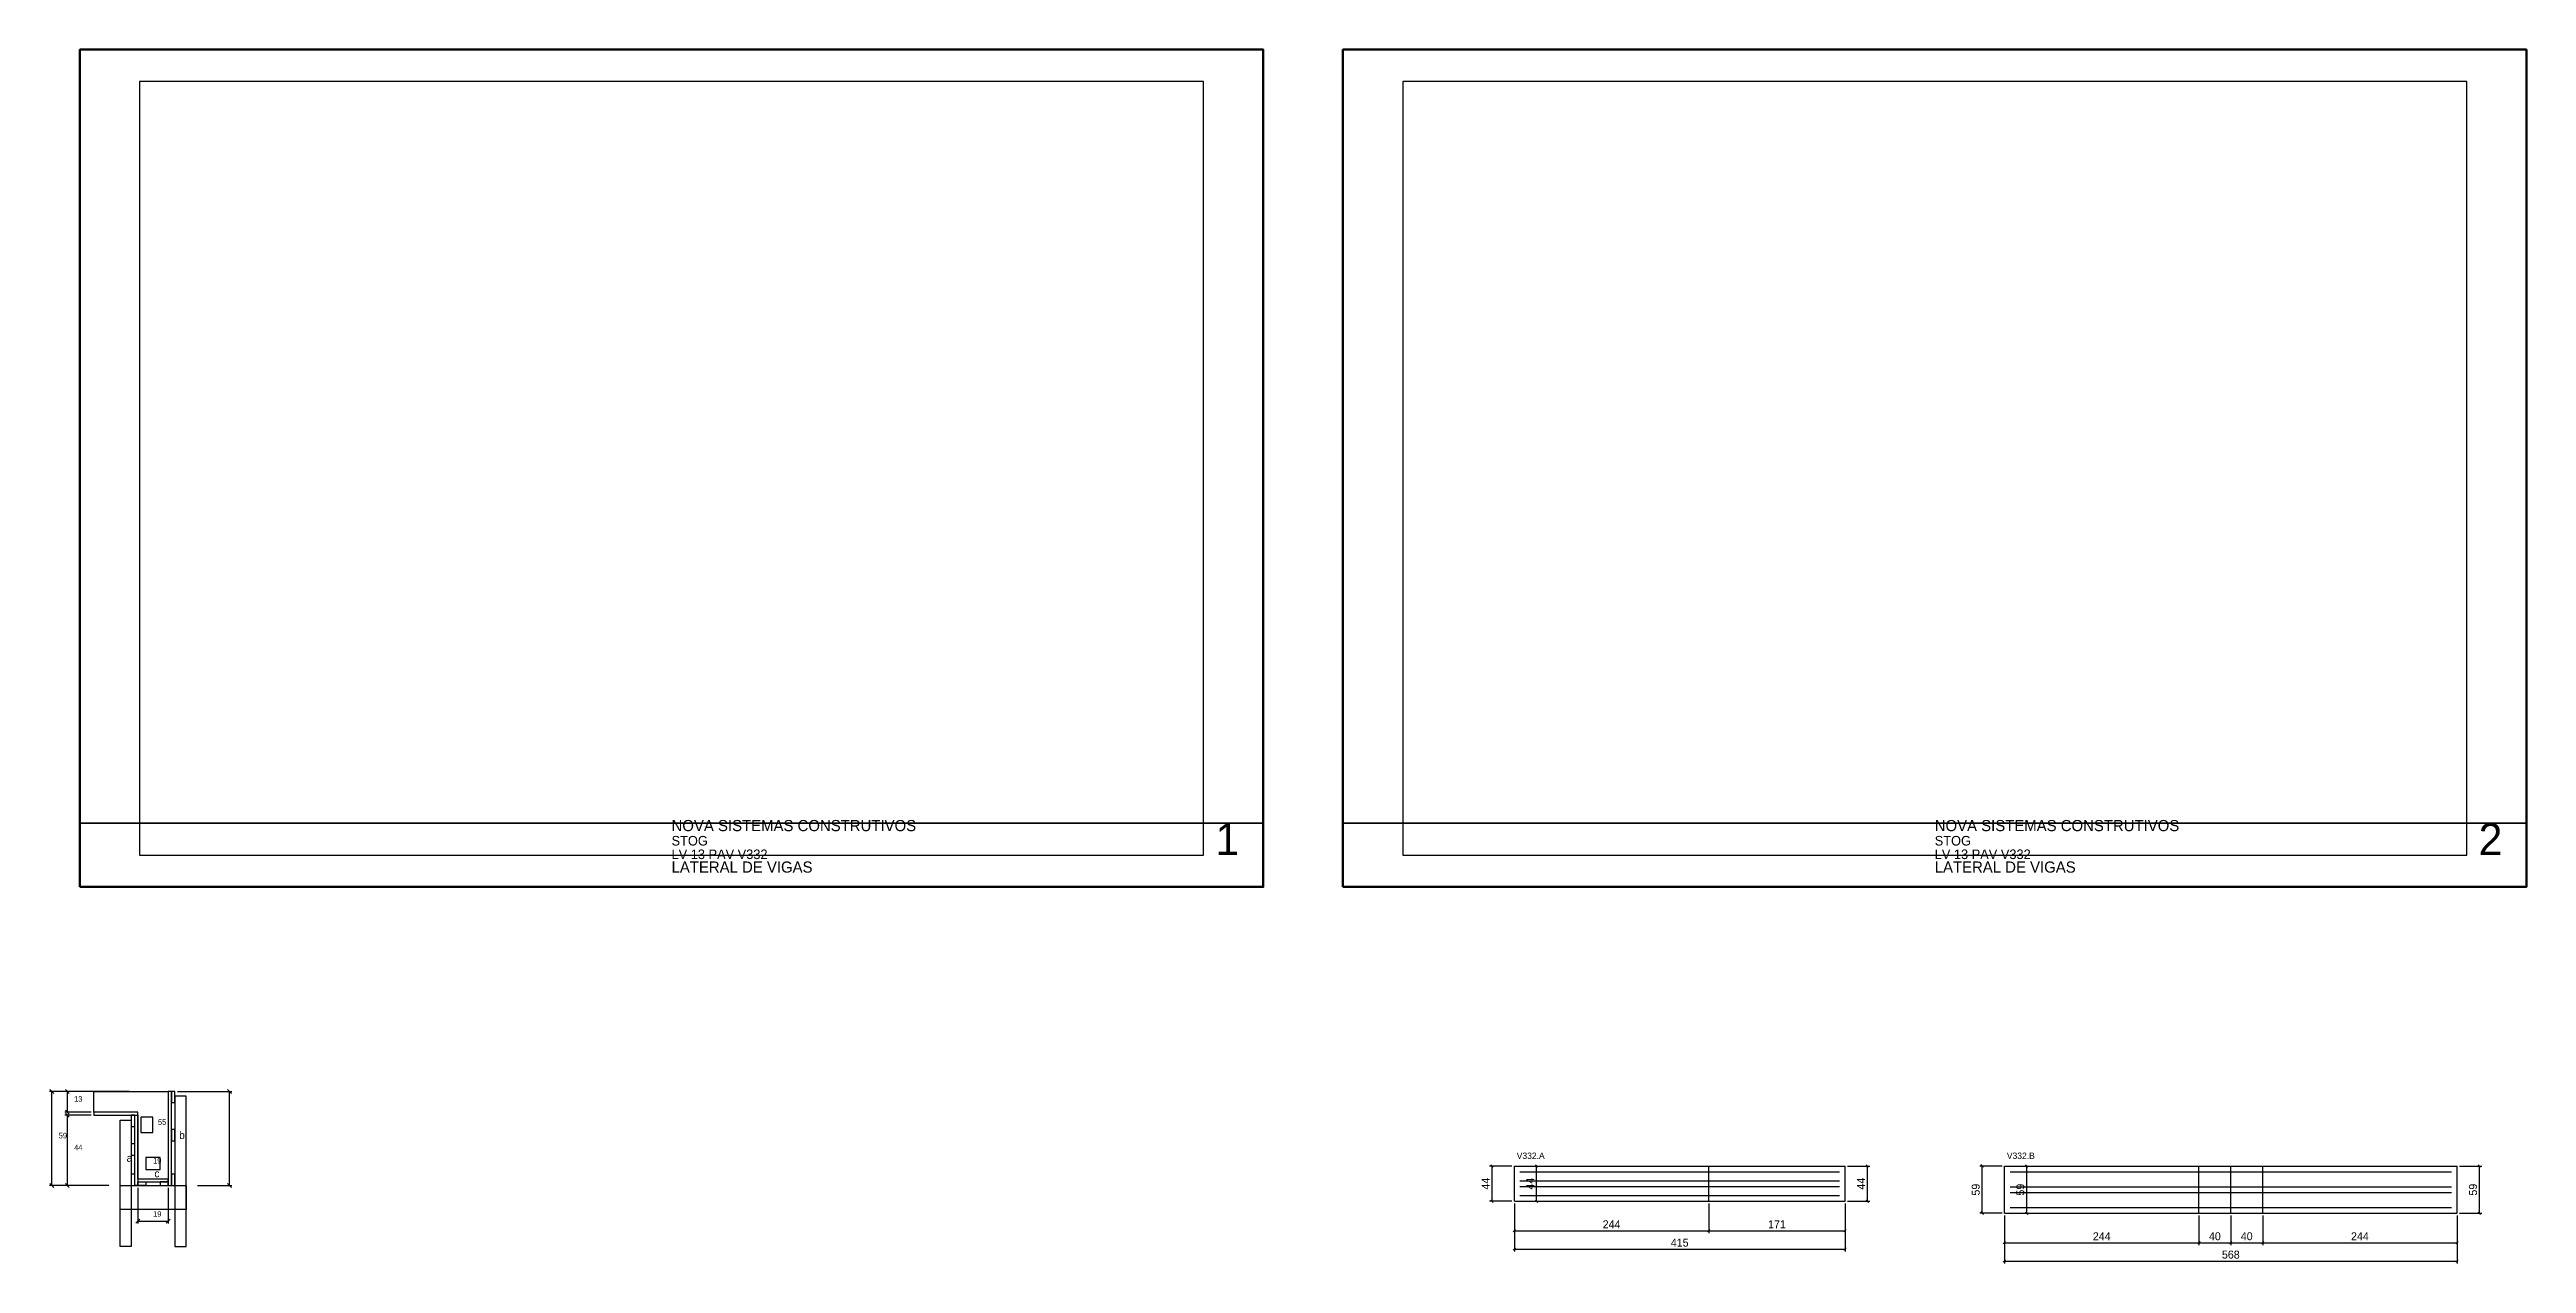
# Model space of a CAD drawing. Extents: x -9000 to 3070, y -272 to 1250.
# Drawn here: x -38 to 3070, y -272 to 1250 of the extents above.
import ezdxf

# ---------------------------------------------------------------- set-up
doc = ezdxf.new("R2010")
doc.units = 0
for name, color, linetype in [('CARIMBO', 255, 'Continuous'), ('CONCRETO', 251, 'Continuous'), ('COTA', 241, 'Continuous'), ('Cota Seção (2x)', 241, 'Continuous'), ('detalhes', 7, 'Continuous'), ('Folhas', 255, 'Continuous'), ('Madeira', 126, 'Continuous'), ('NOMENCLATURA', 7, 'Continuous'), ('Painéis', 200, 'Continuous'), ('SARR_2.2x7', 40, 'Continuous'), ('SARR_3.5x7', 81, 'Continuous')]:
    doc.layers.add(name, color=color, linetype=linetype)
doc.dimstyles.new('PAINEL', dxfattribs={"dimtxt": 10, "dimasz": 3, "dimexe": 3, "dimexo": 3, "dimgap": 3, "dimtad": 1, "dimblk": 'OBLIQUE', "dimblk1": 'OBLIQUE', "dimcen": 2.5, "dimclrd": 4, "dimclre": 4, "dimclrt": 240, "dimazin": 3, "dimtfac": 1, "dimtmove": 0, "dimatfit": 3})

# ---------------------------------------------------------------- blocks, each defined once
blk = doc.blocks.new('_OBLIQUE')
at = {"color": 0, "linetype": 'BYBLOCK'}
blk.add_line((-0.5, -0.5), (0.5, 0.5), dxfattribs=at)

msp = doc.modelspace()

# ---------------------------------------------------------------- linework, layer by layer
at = {"layer": 'CARIMBO', "lineweight": 35}
for p, q in [((0, 280), (1485, 280)), ((1585, 280), (3070, 280))]:
    msp.add_line(p, q, dxfattribs=at)
at = {"layer": 'CONCRETO', "color": 251}
msp.add_lwpolyline([(17.36, -82.25), (17.36, -56.25), (72.96, -56.25), (110.96, -56.25), (110.96, -166.25), (72.96, -166.25), (72.96, -82.25), (17.36, -82.25)], dxfattribs=at)
at = {"layer": 'COTA', "color": 4}
for p, q in [((61.96, -56.25), (-38.017, -56.25)), ((-35.017, -174.25), (-35.017, -56.25)), ((14.36, -56.25), (-18.697, -56.25)), ((-15.697, -56.25), (-15.697, -82.25)), ((122.36, -56.25), (190.832, -56.25)), ((187.832, -174.25), (187.832, -56.25)), ((14.36, -82.25), (-18.697, -82.25)), ((14.36, -86.25), (-18.697, -86.25)), ((-15.697, -86.25), (-15.697, -174.25)), ((36.36, -174.25), (-38.017, -174.25)), ((36.36, -174.25), (-18.697, -174.25)), ((72.96, -177.25), (72.96, -221.977)), ((110.96, -177.25), (110.96, -221.977)), ((147.56, -174.25), (190.832, -174.25)), ((72.96, -218.977), (110.96, -218.977))]:
    msp.add_line(p, q, dxfattribs=at)
at = {"layer": 'COTA'}
for points in [[(-32.517, -58.75), (-37.517, -53.75)], [(-13.197, -58.75), (-18.197, -53.75)], [(190.332, -58.75), (185.332, -53.75)], [(-18.197, -79.75), (-13.197, -84.75)], [(-13.197, -88.75), (-18.197, -83.75)], [(-37.517, -171.75), (-32.517, -176.75)], [(-18.197, -171.75), (-13.197, -176.75)], [(185.332, -171.75), (190.332, -176.75)], [(75.46, -216.477), (70.46, -221.477)], [(108.46, -221.477), (113.46, -216.477)]]:
    msp.add_lwpolyline(points, dxfattribs=at)
at = {"layer": 'Cota Seção (2x)', "color": 180}
for p, q in [((76.54, -88.583), (76.54, -107.917)), ((91.54, -88.583), (76.54, -88.583)), ((91.54, -107.917), (91.54, -88.583)), ((76.54, -107.917), (91.54, -107.917)), ((82.96, -139.25), (82.96, -154.25)), ((100.96, -139.25), (82.96, -139.25)), ((82.96, -154.25), (100.96, -154.25)), ((100.96, -154.25), (100.96, -139.25))]:
    msp.add_line(p, q, dxfattribs=at)
at = {"layer": 'Folhas', "lineweight": 50}
for points in [[(0, 200), (1485, 200), (1485, 1250), (0, 1250)], [(1585, 200), (3070, 200), (3070, 1250), (1585, 1250)]]:
    msp.add_lwpolyline(points, close=True, dxfattribs=at)
at = {"layer": 'Folhas', "lineweight": 25}
for points in [[(75, 240), (1410, 240), (1410, 1210), (75, 1210)], [(1660, 240), (2995, 240), (2995, 1210), (1660, 1210)]]:
    msp.add_lwpolyline(points, close=True, dxfattribs=at)
at = {"layer": 'Madeira', "color": 126}
for points in [[(114.96, -70.25), (119.36, -70.25), (119.36, -56.25), (114.96, -56.25), (114.96, -70.25)], [(64.56, -100.25), (68.96, -100.25), (68.96, -86.25), (64.56, -86.25), (64.56, -100.25)], [(64.56, -136.25), (68.96, -136.25), (68.96, -122.25), (64.56, -122.25), (64.56, -136.25)], [(114.96, -118.28), (119.36, -118.28), (119.36, -104.28), (114.96, -104.28), (114.96, -118.28)], [(64.56, -174.25), (68.96, -174.25), (68.96, -160.25), (64.56, -160.25), (64.56, -174.25)], [(72.96, -174.25), (72.96, -169.85), (82.96, -169.85), (82.96, -174.25), (72.96, -174.25)], [(110.96, -174.25), (110.96, -169.85), (100.96, -169.85), (100.96, -174.25), (110.96, -174.25)], [(114.96, -174.25), (119.36, -174.25), (119.36, -160.25), (114.96, -160.25), (114.96, -174.25)]]:
    msp.add_lwpolyline(points, dxfattribs=at)
at = {"layer": 'Painéis'}
for p, q in [((1800, -150), (2044, -150)), ((1800, -194), (1800, -150)), ((2044, -194), (2044, -150)), ((2044, -194), (2044, -150)), ((2044, -150), (2215, -150)), ((2044, -194), (2044, -150)), ((2215, -194), (2215, -150)), ((2415, -150), (2659, -150)), ((2415, -209), (2415, -150)), ((2659, -209), (2659, -150)), ((2659, -209), (2659, -150)), ((2659, -150), (2699, -150)), ((2659, -209), (2659, -150)), ((2699, -209), (2699, -150)), ((2699, -209), (2699, -150)), ((2699, -150), (2739, -150)), ((2699, -209), (2699, -150)), ((2739, -209), (2739, -150)), ((2739, -209), (2739, -150)), ((2739, -150), (2983, -150)), ((2739, -209), (2739, -150)), ((2983, -209), (2983, -150)), ((1800, -194), (2044, -194)), ((2044, -194), (2215, -194)), ((2415, -209), (2659, -209)), ((2659, -209), (2699, -209)), ((2699, -209), (2739, -209)), ((2739, -209), (2983, -209))]:
    msp.add_line(p, q, dxfattribs=at)
at = {"layer": 'Painéis', "color": 200}
for points in [[(114.96, -56.25), (110.96, -56.25), (110.96, -174.25), (114.96, -174.25), (114.96, -56.25)], [(72.96, -86.25), (72.96, -82.25), (17.36, -82.25), (17.36, -86.25), (72.96, -86.25)], [(68.96, -86.25), (72.96, -86.25), (72.96, -174.25), (68.96, -174.25), (68.96, -86.25)], [(110.96, -169.85), (110.96, -166.25), (72.96, -166.25), (72.96, -169.85), (110.96, -169.85)]]:
    msp.add_lwpolyline(points, dxfattribs=at)
at = {"layer": 'SARR_2.2x7'}
for points in [[(1807, -157), (2044, -157)], [(1807, -157), (2044, -157)], [(1807, -168.5), (2044, -168.5)], [(1807, -168.5), (2044, -168.5)], [(1807, -175.5), (2044, -175.5)], [(1807, -175.5), (2044, -175.5)], [(2044, -157), (2208, -157)], [(2044, -157), (2208, -157)], [(2044, -168.5), (2208, -168.5)], [(2044, -168.5), (2208, -168.5)], [(2044, -175.5), (2208, -175.5)], [(2044, -175.5), (2208, -175.5)], [(2422, -157), (2659, -157)], [(2422, -157), (2659, -157)], [(2422, -176), (2659, -176)], [(2422, -176), (2659, -176)], [(2422, -183), (2659, -183)], [(2422, -183), (2659, -183)], [(2659, -157), (2699, -157)], [(2659, -157), (2699, -157)], [(2659, -176), (2699, -176)], [(2659, -176), (2699, -176)], [(2659, -183), (2699, -183)], [(2659, -183), (2699, -183)], [(2699, -157), (2739, -157)], [(2699, -157), (2739, -157)], [(2699, -176), (2739, -176)], [(2699, -176), (2739, -176)], [(2699, -183), (2739, -183)], [(2699, -183), (2739, -183)], [(2739, -157), (2976, -157)], [(2739, -157), (2976, -157)], [(2739, -176), (2976, -176)], [(2739, -176), (2976, -176)], [(2739, -183), (2976, -183)], [(2739, -183), (2976, -183)], [(1807, -187), (2044, -187)], [(1807, -187), (2044, -187)], [(2044, -187), (2208, -187)], [(2044, -187), (2208, -187)], [(2422, -202), (2659, -202)], [(2422, -202), (2659, -202)], [(2659, -202), (2699, -202)], [(2659, -202), (2699, -202)], [(2699, -202), (2739, -202)], [(2699, -202), (2739, -202)], [(2739, -202), (2976, -202)], [(2739, -202), (2976, -202)]]:
    msp.add_lwpolyline(points, dxfattribs=at)
at = {"layer": 'SARR_3.5x7', "color": 81}
for points in [[(50.56, -92.25), (64.56, -92.25), (64.56, -250.728), (50.56, -250.728), (50.56, -92.25)], [(133.36, -62.25), (119.36, -62.25), (119.36, -250.728), (133.36, -250.728), (133.36, -62.25)], [(50.56, -174.25), (133.36, -174.25), (133.36, -204.308), (50.56, -204.308), (50.56, -174.25)]]:
    msp.add_lwpolyline(points, dxfattribs=at)

# ---------------------------------------------------------------- texts
at = {"layer": 'CARIMBO'}
for s, height, p in [('NOVA SISTEMAS CONSTRUTIVOS', 14, (742.5, 270)), ('1', 40, (1425, 240)), ('NOVA SISTEMAS CONSTRUTIVOS', 14, (2327.5, 270)), ('2', 40, (3010, 240)), ('STOG', 12, (742.5, 252)), ('STOG', 12, (2327.5, 252)), ('LV 13 PAV V332', 12, (742.5, 235)), ('LATERAL DE VIGAS', 14, (742.5, 218)), ('LV 13 PAV V332', 12, (2327.5, 235)), ('LATERAL DE VIGAS', 14, (2327.5, 218))]:
    msp.add_text(s, height=height, dxfattribs=at).set_placement(p)
at = {"layer": 'COTA', "color": 1}
for s, p in [('13', (-7.197, -69.25)), ('59', (-26.517, -115.25)), ('44', (-7.197, -130.25)), ('19', (91.96, -213.477))]:
    msp.add_text(s, height=7, dxfattribs=at).set_placement(p)
at = {"layer": 'Cota Seção (2x)', "color": 1}
for s, p in [('55', (98.04, -98.25)), ('19', (91.96, -146.75))]:
    msp.add_text(s, height=7, dxfattribs=at).set_placement(p)
at = {"layer": 'detalhes', "color": 4}
for s, p in [('b', (124.656, -116.027)), ('a', (58.705, -144.566)), ('c', (93.56, -164.014))]:
    msp.add_text(s, height=9.6, dxfattribs=at).set_placement(p)
at = {"layer": 'NOMENCLATURA'}
for s, p in [('V332.A', (1803, -141)), ('V332.B', (2418, -141))]:
    msp.add_text(s, height=8, dxfattribs=at).set_placement(p)

# ---------------------------------------------------------------- dimensions: what is measured, and where the dimension line sits
at = {"layer": 'COTA'}
for base, p1, p2 in [((1772, -194), (1800, -194), (1800, -150)), ((1828, -194), (1800, -194), (1800, -150)), ((2243, -194), (2215, -194), (2215, -150)), ((2243, -194), (2215, -194), (2215, -150)), ((2387, -209), (2415, -209), (2415, -150)), ((2443, -209), (2415, -209), (2415, -150)), ((3011, -209), (2983, -209), (2983, -150)), ((3011, -209), (2983, -209), (2983, -150))]:
    msp.add_linear_dim(base=base, p1=p1, p2=p2, angle=90, dimstyle='PAINEL', dxfattribs=at).render()
for base, p1, p2 in [((1800, -231), (1800, -194), (2044, -194)), ((1800, -254), (1800, -194), (2215, -194)), ((2044, -231), (2044, -194), (2215, -194)), ((2415, -246), (2415, -209), (2659, -209)), ((2415, -269), (2415, -209), (2983, -209)), ((2659, -246), (2659, -209), (2699, -209)), ((2699, -246), (2699, -209), (2739, -209)), ((2739, -246), (2739, -209), (2983, -209))]:
    msp.add_linear_dim(base=base, p1=p1, p2=p2, dimstyle='PAINEL', dxfattribs=at).render()

doc.saveas('drawing.dxf')
